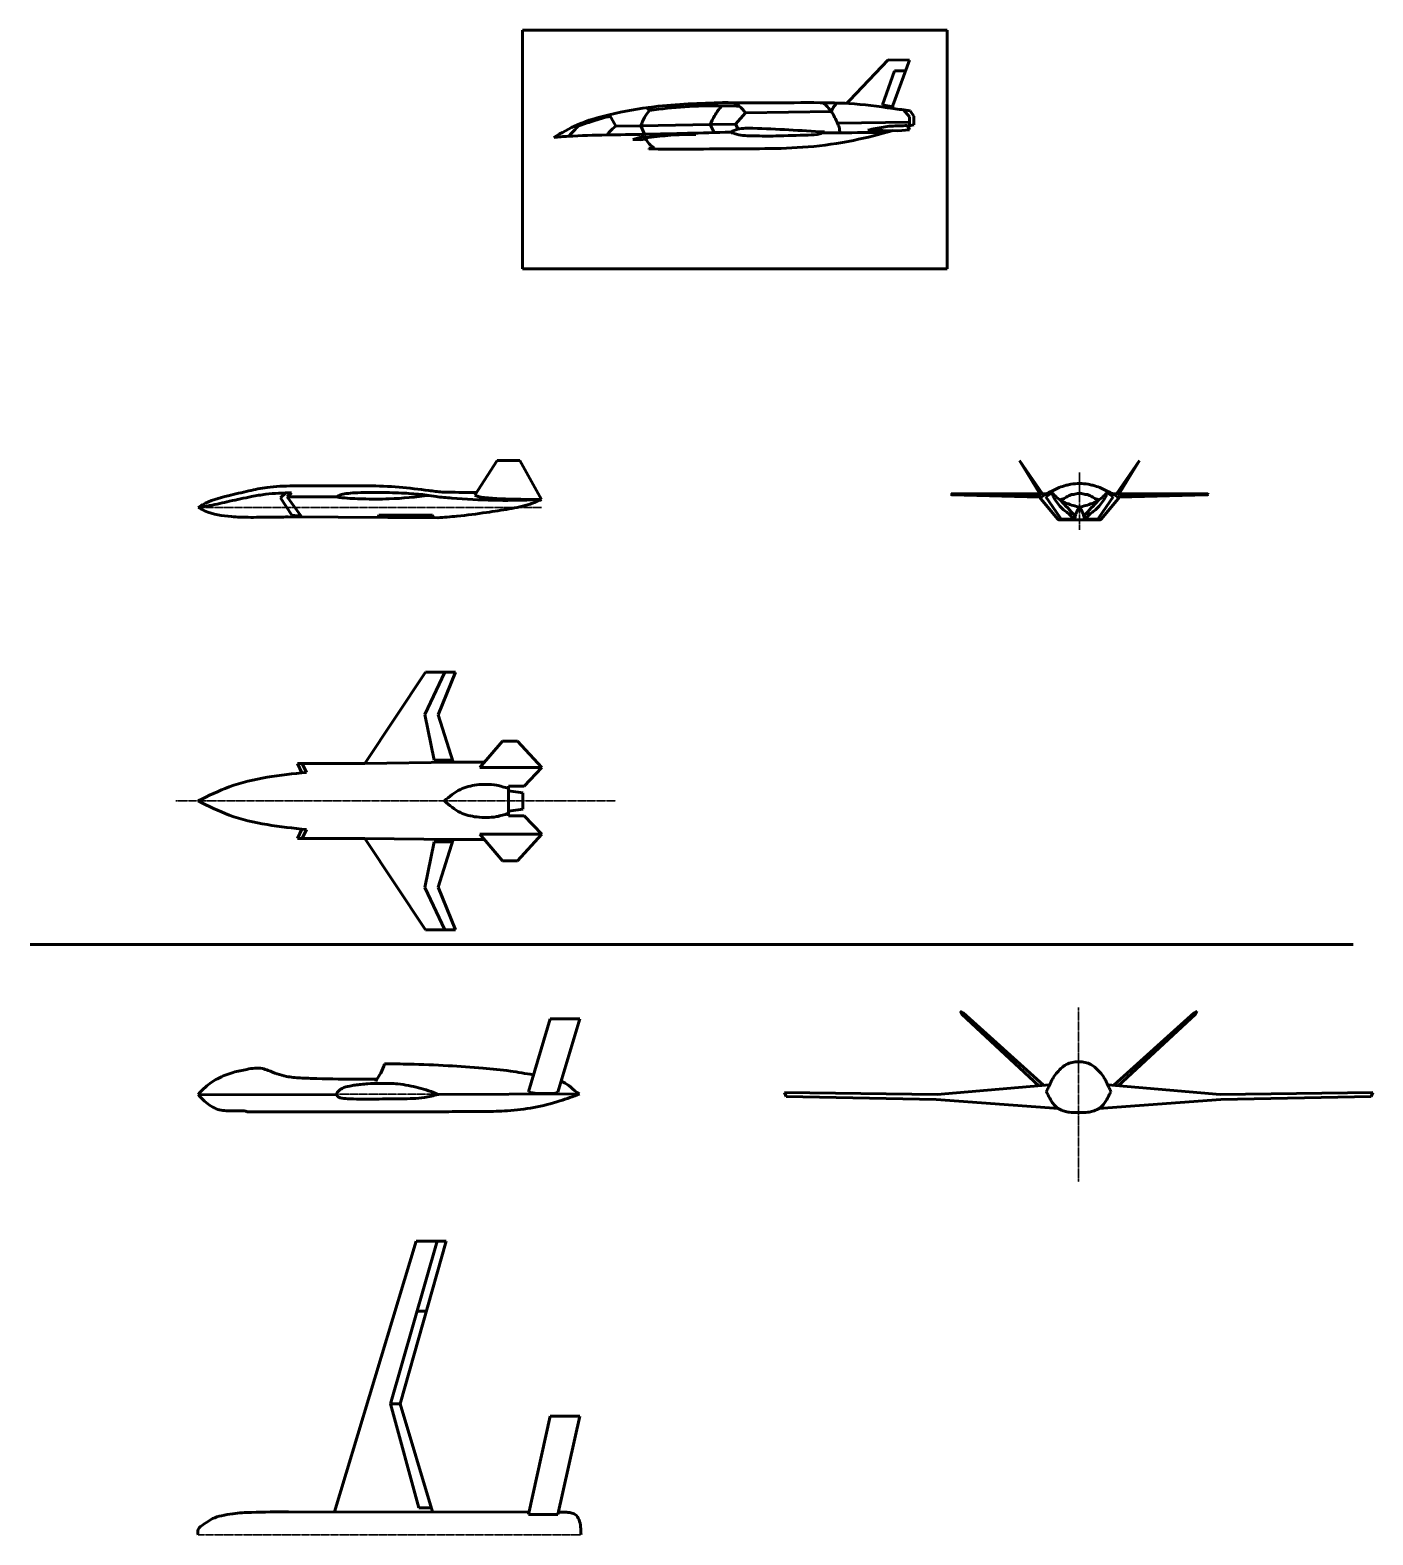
# Model space of a CAD drawing. Header units: millimetres. Extents: x 0 to 1932156, y -475559 to 1027176.
# Drawn here: x 61981 to 107730, y -23464 to 27795 of the extents above; entities that cross this region are included whole.
import ezdxf

# ---------------------------------------------------------------- set-up
doc = ezdxf.new("R2010")
doc.units = ezdxf.units.MM
doc.linetypes.add('CENTER', pattern=[2, 1.25, -0.25, 0.25, -0.25])
doc.layers.add('_axes (Оси)', color=6, linetype='CENTER', lineweight=30)
doc.layers.add('_basic (Основной)', color=4, linetype='Continuous', lineweight=60)
picture_1 = doc.add_image_def('image1.jpg', size_in_pixel=(1024, 576))

msp = doc.modelspace()

# ---------------------------------------------------------------- linework, layer by layer
at = {"layer": '_axes (Оси)', "transparency": 33554687}
for p, q in [((97734.313, 12725.638), (97734.313, 10770.429)), ((67704.313, 11537.036), (79404.331, 11537.036)), ((66943.143, 1537.036), (79966.093, 1537.036)), ((81921.302, 1537.036), (79966.093, 1537.036)), ((97704.313, -11433.128), (97704.313, -5493.693)), ((67704.313, -8463.41), (80704.299, -8444.346)), ((67704.313, -23463.857), (80752.136, -23463.857))]:
    msp.add_line(p, q, dxfattribs=at)
at = {"layer": '_basic (Основной)', "transparency": 33554687}
for p, q in [((91219.917, 26777.092), (89896.498, 25399.404)), ((91937.343, 26771.285), (91219.917, 26777.092)), ((91937.343, 26771.285), (91376.783, 25228.347)), ((91427.188, 26407.849), (91026.433, 25245.862)), ((91805.304, 26407.849), (91427.188, 26407.849)), ((89896.498, 25399.404), (89799.937, 25298.883)), ((91026.433, 25245.862), (91376.783, 25177.659)), ((91376.783, 25228.347), (91376.783, 25126.97)), ((81931.715, 24524.841), (81718.069, 24913.682)), ((86008.826, 24588.747), (86357.003, 24976.93)), ((86357.003, 24976.93), (89281.64, 25020.609)), ((89486.19, 24620.559), (91939.184, 24664.108)), ((91939.184, 24842.636), (91737.74, 25075.636)), ((91939.184, 24664.108), (91939.184, 24842.636)), ((91939.184, 24664.108), (91939.184, 24528.317)), ((92090.819, 24859.77), (91968.761, 25042.44)), ((92084.942, 24570.297), (92090.819, 24859.77)), ((80652.82, 24519.629), (80630.685, 24570.261)), ((81931.715, 24524.841), (82792.179, 24538.328)), ((82909.617, 24185.919), (82520.841, 24067.597)), ((82792.179, 24538.328), (85151.578, 24575.31)), ((82792.179, 24538.328), (82910.613, 24245.684)), ((83980.415, 24226.788), (83980.081, 24269.348)), ((85151.578, 24575.31), (86008.826, 24588.747)), ((85281.833, 24304.975), (85151.578, 24575.31)), ((86008.826, 24588.747), (86101.509, 24418.094)), ((90525.32, 24388.674), (91544.047, 24366.78)), ((91544.047, 24366.78), (91941.863, 24392.386)), ((91941.863, 24392.386), (91869.081, 24539.931)), ((82520.841, 24067.597), (82769.25, 24058.554)), ((82769.25, 24058.554), (82962.836, 24079.99)), ((83243.466, 23785.263), (83066.257, 23769.747)), ((83066.257, 23769.747), (83067.882, 23751.185)), ((77889.713, 13136.327), (77128.669, 11954.24)), ((78665.614, 13137.65), (77889.713, 13136.327)), ((79404.331, 11810.036), (78665.137, 13137.65)), ((95692.425, 13136.989), (96380.079, 12003.895)), ((95692.425, 13136.989), (96477.219, 12004.188)), ((99776.201, 13136.989), (98991.407, 12004.188)), ((99776.201, 13136.989), (99088.547, 12003.895)), ((70512.176, 11862.346), (70690.52, 12031.92)), ((70897.329, 11267.613), (70512.176, 11862.346)), ((70888.278, 12037.946), (70736.337, 11891.834)), ((70736.337, 11891.834), (71217.845, 11232.73)), ((70736.337, 11891.834), (72420.812, 11891.834)), ((70935.533, 12271.285), (72926.452, 12271.285)), ((75810.515, 11902.754), (75571.016, 11947.474)), ((96375.376, 11936.862), (93341.922, 11979.17)), ((96614.033, 12004.601), (93365.756, 11994.801)), ((93371.621, 11958.966), (96380.656, 11886.702)), ((96400.185, 11907.248), (96375.376, 11936.862)), ((96380.656, 11886.702), (96400.185, 11907.248)), ((96380.656, 11886.702), (96405.565, 11860.231)), ((96415.192, 11828.5), (96994.142, 11140.859)), ((96775.018, 12021.632), (96585.178, 11895.017)), ((96585.178, 11895.017), (97065.902, 11199.989)), ((98883.448, 11895.017), (98402.724, 11199.989)), ((99053.434, 11828.5), (98474.484, 11140.859)), ((98693.608, 12021.632), (98883.448, 11895.017)), ((98854.593, 12004.601), (102102.87, 11994.801)), ((99087.971, 11886.702), (99063.061, 11860.231)), ((99068.441, 11907.248), (99093.25, 11936.862)), ((99087.971, 11886.702), (99068.441, 11907.248)), ((102097.005, 11958.966), (99087.971, 11886.702)), ((99093.25, 11936.862), (102126.704, 11979.17)), ((102126.704, 11979.17), (102097.005, 11958.966)), ((102102.87, 11994.801), (102126.704, 11979.17)), ((67704.313, 11537.036), (67734.313, 11537.036)), ((73866.576, 11277.194), (73819.188, 11196.01)), ((75689.014, 11272.248), (73866.576, 11277.194)), ((70773.327, 11210.741), (75867.066, 11186.106)), ((71217.845, 11232.73), (70897.329, 11267.613)), ((75749.781, 11186.673), (75689.014, 11272.248)), ((97065.902, 11199.989), (97112.758, 11132.244)), ((97074.496, 11108.328), (97734.313, 11108.328)), ((97112.758, 11132.244), (97539.481, 11132.244)), ((98394.13, 11108.328), (97734.313, 11108.328)), ((98355.868, 11132.244), (97929.145, 11132.244)), ((98402.724, 11199.989), (98355.868, 11132.244)), ((73385.208, 2816.351), (75449.808, 5928.38)), ((75429.188, 4483.08), (76114.202, 5928.38)), ((75449.808, 5928.38), (76476.186, 5928.38)), ((76476.186, 5928.38), (75886.897, 4471.837)), ((75429.188, 4483.08), (75748.861, 2929.441)), ((75886.897, 4471.837), (76398.135, 2855.191)), ((77298.069, 2673.051), (78073.074, 3578.925)), ((78073.074, 3578.925), (78585.148, 3578.925)), ((78585.148, 3578.925), (79415.217, 2673.051)), ((71254.202, 2816.351), (71091.619, 2816.351)), ((71241.061, 2494.542), (71091.619, 2816.351)), ((71396.175, 2510.738), (71254.202, 2816.351)), ((71254.202, 2816.351), (73385.208, 2816.351)), ((73385.208, 2816.351), (76398.135, 2855.191)), ((75748.861, 2929.441), (76374.655, 2929.441)), ((76398.135, 2855.191), (77453.896, 2855.191)), ((79415.217, 2673.051), (77298.069, 2673.051)), ((79415.217, 2673.051), (78811.244, 2045.641)), ((78275.59, 1883.743), (78275.59, 2045.641)), ((78811.244, 2045.641), (78275.59, 2045.641)), ((78766.68, 1812.134), (78275.59, 1883.743)), ((78275.59, 1883.743), (78275.59, 1537.036)), ((78766.68, 1812.134), (78766.68, 1537.036)), ((78275.59, 1190.329), (78275.59, 1537.036)), ((78766.68, 1261.938), (78275.59, 1190.329)), ((78275.59, 1190.329), (78275.59, 1028.431)), ((78811.244, 1028.431), (78275.59, 1028.431)), ((78766.68, 1261.938), (78766.68, 1537.036)), ((79415.217, 401.022), (78811.244, 1028.431)), ((71241.061, 579.53), (71091.619, 257.722)), ((71396.175, 563.334), (71254.202, 257.722)), ((71254.202, 257.722), (71091.619, 257.722)), ((71254.202, 257.722), (73385.208, 257.722)), ((73385.208, 257.722), (75449.808, -2854.308)), ((73385.208, 257.722), (76398.135, 218.882)), ((75429.188, -1409.007), (75748.861, 144.632)), ((75748.861, 144.632), (76374.655, 144.632)), ((75886.897, -1397.764), (76398.135, 218.882)), ((76398.135, 218.882), (77453.896, 218.882)), ((77298.069, 401.022), (78073.074, -504.852)), ((79415.217, 401.022), (77298.069, 401.022)), ((78585.148, -504.852), (79415.217, 401.022)), ((78073.074, -504.852), (78585.148, -504.852)), ((75429.188, -1409.007), (76114.202, -2854.308)), ((76476.186, -2854.308), (75886.897, -1397.764)), ((75449.808, -2854.308), (76476.186, -2854.308)), ((61981.316, -3347.029), (107054.235, -3347.029)), ((93665.184, -5625.085), (93771.709, -5676.003)), ((93665.184, -5625.085), (93720.206, -5720.659)), ((101743.443, -5625.085), (101636.917, -5676.003)), ((101743.443, -5625.085), (101688.42, -5720.659)), ((78962.98, -8376.26), (79696.95, -5890.17)), ((79696.95, -5890.17), (80705.479, -5890.17)), ((80705.479, -5890.17), (79964.214, -8380.942)), ((93720.206, -5720.659), (96353.236, -8161.575)), ((93771.709, -5676.003), (96507.445, -8148.439)), ((101636.917, -5676.003), (98901.181, -8148.439)), ((101688.42, -5720.659), (99055.39, -8161.575)), ((92882.203, -8457.259), (96712.92, -8130.935)), ((102526.423, -8457.259), (98695.706, -8130.935)), ((67704.313, -8463.41), (72429.711, -8470.199)), ((75892.128, -8459.149), (80704.299, -8444.346)), ((87678.683, -8396.07), (92882.203, -8457.259)), ((87742.781, -8530.751), (87678.683, -8396.07)), ((87742.781, -8530.751), (92856.186, -8628.27)), ((92856.186, -8628.27), (97014.171, -8942.244)), ((102552.44, -8628.27), (98394.455, -8942.244)), ((107729.943, -8396.07), (102526.423, -8457.259)), ((107665.845, -8530.751), (102552.44, -8628.27)), ((107665.845, -8530.751), (107729.943, -8396.07)), ((69379.562, -9051.04), (76249.957, -9047.467)), ((72347.294, -22678.25), (75132.128, -13459.705)), ((74263.725, -19001.134), (75845.955, -13459.705)), ((76156.465, -13459.705), (74591.99, -19001.134)), ((75132.128, -13459.705), (76156.465, -13459.705)), ((75164.638, -15845.876), (75482.793, -15845.876)), ((74591.99, -19001.134), (74263.725, -19001.134)), ((74263.725, -19001.134), (75223.744, -22544.962)), ((74591.99, -19001.134), (75687.747, -22675.379)), ((78956.131, -22767.357), (79696.95, -19424.728)), ((79696.95, -19424.728), (80705.479, -19424.728)), ((79964.214, -22767.357), (80705.479, -19424.728)), ((75223.744, -22544.962), (75648.853, -22544.962)), ((70783.68, -22679.532), (78973.207, -22690.31)), ((78956.131, -22767.357), (79964.214, -22767.357)), ((80268.772, -22692.015), (79980.88, -22692.204))]:
    msp.add_line(p, q, dxfattribs=at)
for points in [[(79819.756, 24141.37), (80630.986, 24570.392), (81713.906, 24912.696), (83239.397, 25182.846), (85574.762, 25324.965)], [(85574.762, 25324.965), (87126.925, 25319.158), (88900.374, 25322.109), (89875.025, 25294.504), (91380.173, 25126.493), (91968.761, 25042.44)], [(79819.756, 24141.37), (80311.615, 24177.599), (81630.242, 24223.791), (82909.942, 24245.671), (85842.836, 24321.374)], [(83243.466, 23785.263), (83072.812, 23920.338), (82909.617, 24185.919)], [(85842.836, 24321.374), (86093.506, 24415.994), (86608.634, 24450.548), (89040.74, 24325.658)], [(85842.836, 24321.374), (86051.69, 24247.792), (86636.436, 24190.393), (87390.705, 24188.203), (88495.324, 24221.044), (88892.463, 24264.165), (89040.74, 24325.658)], [(90525.32, 24388.674), (91051.523, 24493.002), (91586.993, 24536.885), (91869.081, 24539.931)], [(96414.96, 11872.497), (96615.712, 12005.523), (96769.043, 12079.894), (97043.719, 12210.339), (97276.809, 12288.679), (97440.637, 12325.945), (97734.313, 12353.437)], [(99053.667, 11872.497), (98852.914, 12005.523), (98699.583, 12079.894), (98424.907, 12210.339), (98191.817, 12288.679), (98027.989, 12325.945), (97734.313, 12353.437)], [(67704.313, 11537.036), (67851.395, 11628.458), (68726.863, 11932.004), (69434.649, 12097.758), (70054.6, 12216.907), (70935.533, 12271.285)], [(67704.313, 11537.036), (68099.237, 11599.834), (68779.482, 11745.672), (69525.543, 11903.326), (70008.225, 11984.098), (70888.278, 12037.946)], [(72420.812, 11891.834), (72543.482, 11959.436), (72747.751, 12008.92)], [(72420.812, 11891.834), (72613.141, 11865.976), (73304.855, 11826.745), (74219.646, 11826.2), (75571.016, 11947.474)], [(72747.751, 12008.92), (73054.235, 12032.339), (73828.1, 12045.93), (74632.566, 12025), (74974.251, 12004.221), (75571.016, 11947.474)], [(72926.452, 12271.285), (73488.815, 12270.394), (74555.199, 12224.301), (75567.762, 12110.53), (76020.874, 12055.574)], [(79404.331, 11810.036), (79062.55, 11794.305), (77767.246, 11780.157), (76353.174, 11853.237), (75810.515, 11902.754)], [(75867.066, 11186.106), (76524.432, 11236.277), (77533.552, 11364.084), (78305.098, 11485.14), (79013.753, 11648.757), (79404.331, 11810.036)], [(76020.874, 12055.574), (76207.725, 12052.49), (77209.058, 12049.539)], [(77128.669, 11954.24), (77249.271, 11908.166), (77452.109, 11871.781), (78006.015, 11830.199), (79404.331, 11810.036)], [(96414.96, 11872.497), (96406.713, 11862.782), (96404.4, 11847.76), (96415.192, 11828.5)], [(97539.481, 11132.244), (97448.337, 11233.639), (97358.504, 11326.039), (97234.574, 11422.371), (97069.259, 11579.335), (96925.002, 11761.514), (96850.755, 11898.914), (96807.478, 11988.693), (96777.315, 12019.493), (96760.267, 12039.808), (96756.988, 12058.156), (96769.043, 12079.894)], [(97734.313, 11537.036), (97520.209, 11601.362), (97097.027, 11773.574), (96769.043, 12079.894)], [(97100.193, 11771.552), (97101.156, 11792.606), (97114.161, 11804.345), (97159.469, 11820.696), (97209.811, 11837.886), (97283.646, 11880.232), (97437.761, 11966.724), (97456.22, 11975.109), (97514.533, 11981.398), (97574.524, 11983.494), (97663.881, 12008.231), (97694.725, 12013.852), (97716.959, 12019.302), (97734.313, 12019.302)], [(97734.313, 11537.036), (97948.417, 11601.362), (98371.599, 11773.574), (98699.583, 12079.894)], [(98368.433, 11771.552), (98367.47, 11792.606), (98354.465, 11804.345), (98309.157, 11820.696), (98258.815, 11837.886), (98184.98, 11880.232), (98030.865, 11966.724), (98012.406, 11975.109), (97954.093, 11981.398), (97894.102, 11983.494), (97804.745, 12008.231), (97773.901, 12013.852), (97751.667, 12019.302), (97734.313, 12019.302)], [(97929.145, 11132.244), (98020.289, 11233.639), (98110.122, 11326.039), (98234.052, 11422.371), (98399.367, 11579.335), (98543.625, 11761.514), (98617.871, 11898.914), (98661.148, 11988.693), (98691.311, 12019.493), (98708.36, 12039.808), (98711.638, 12058.156), (98699.583, 12079.894)], [(99053.667, 11872.497), (99061.913, 11862.782), (99064.226, 11847.76), (99053.434, 11828.5)], [(67704.313, 11537.036), (67926.611, 11423.514), (68845.539, 11222.283), (69407.516, 11198.878), (70160.524, 11203.911), (70773.327, 11210.741)], [(97114.424, 11739.43), (97105.493, 11753.258), (97100.193, 11771.552)], [(97587.616, 11240.584), (97453.845, 11388.243), (97212.257, 11642.654), (97114.424, 11739.43)], [(97734.313, 11537.036), (97700.272, 11496.197), (97623.216, 11342.814), (97587.616, 11240.584), (97570.349, 11108.328)], [(97734.313, 11537.036), (97768.354, 11496.197), (97845.411, 11342.814), (97881.01, 11240.584), (97898.277, 11108.328)], [(97881.01, 11240.584), (98014.782, 11388.243), (98256.369, 11642.654), (98354.202, 11739.43)], [(98354.202, 11739.43), (98363.134, 11753.258), (98368.433, 11771.552)], [(96994.142, 11140.859), (97011.303, 11126.151), (97043.481, 11112.203), (97074.496, 11108.328)], [(98474.484, 11140.859), (98457.323, 11126.151), (98425.145, 11112.203), (98394.13, 11108.328)], [(67704.313, 1537.036), (68768.154, 2018.114), (71396.175, 2510.738)], [(76096.724, 1537.036), (76641.93, 1930.037), (77197.132, 2083.052), (77872.269, 2071.06), (78275.59, 1964.692)], [(67704.313, 1537.036), (68768.154, 1055.958), (71396.175, 563.334)], [(76096.724, 1537.036), (76641.93, 1144.036), (77197.132, 991.02), (77872.269, 1003.012), (78275.59, 1109.38)], [(67704.313, -8463.41), (67953.38, -8208.472), (68367.414, -7925.036), (68903.712, -7710.245), (69369.709, -7605.86), (69898.477, -7577.495), (70089.294, -7641.732), (70712.633, -7846.486), (71182.647, -7896.67)], [(73754.893, -8022.643), (73799.029, -7944.829), (73925.862, -7730.273), (74061.37, -7415.122)], [(74061.37, -7415.122), (74899.716, -7428.729), (76222.482, -7480.571), (77406.657, -7564.826), (78343.616, -7665.269), (79115.965, -7791.701)], [(97704.313, -7343.056), (97540.145, -7357.736), (97331.24, -7419.717), (97150.079, -7535.525), (96972.183, -7708.42), (96839.577, -7890.085), (96764.501, -8023.834), (96673.105, -8219.565), (96607.822, -8367.994)], [(97704.313, -7343.056), (97868.481, -7357.736), (98077.386, -7419.717), (98258.547, -7535.525), (98436.443, -7708.42), (98569.05, -7890.085), (98644.125, -8023.834), (98735.521, -8219.565), (98800.804, -8367.994)], [(71182.647, -7896.67), (71749.089, -7922.281), (73202.742, -7938.387), (73799.029, -7944.829)], [(72429.711, -8470.199), (72439.478, -8409.984), (72506.22, -8324.606), (72614.342, -8252.568), (72873.301, -8173.86), (73054.839, -8143.178), (73255.065, -8119.165), (73489.959, -8094.282), (73825.271, -8090.013), (74239.605, -8085.744), (74511.753, -8099.305), (74873.08, -8159.221), (75215.799, -8229.864), (75892.128, -8459.149)], [(80704.299, -8444.346), (80588.076, -8372.818), (80335.91, -8158.386), (80073.953, -8012.203)], [(67704.313, -8463.41), (67875.39, -8639.578), (68093.474, -8824.94), (68317.673, -8947.156), (68552.063, -9008.264), (68664.163, -9014.375), (68894.476, -9016.412), (69226.699, -9018.449), (69324.531, -9028.634), (69379.562, -9051.04)], [(72429.711, -8470.199), (72460.077, -8526.122), (72547.381, -8572.791), (72795.081, -8607.286), (73207.236, -8617.431), (73769.636, -8617.431), (74634.967, -8607.261), (75415.002, -8564.662), (75892.128, -8459.149)], [(76249.957, -9047.467), (77119.562, -9041.365), (77861.933, -9034.77), (78242.374, -9014.901), (79143.117, -8906.086), (80034.516, -8681.76), (80704.299, -8444.346)], [(79964.214, -8380.942), (79916.857, -8411.18), (79831.351, -8425.641), (79655.077, -8426.956), (79418.292, -8426.956), (79249.911, -8424.326), (78962.98, -8376.26)], [(96607.822, -8367.994), (96681.503, -8515.187), (96762.796, -8668.419), (96857.544, -8804.594), (96952.215, -8897.151), (97029.392, -8951.656), (97225.937, -9031.872), (97385.436, -9065.81), (97704.313, -9079.179)], [(98800.804, -8367.994), (98727.123, -8515.187), (98645.83, -8668.419), (98551.082, -8804.594), (98456.411, -8897.151), (98379.234, -8951.656), (98182.689, -9031.872), (98023.19, -9065.81), (97704.313, -9079.179)], [(67704.313, -23463.857), (67704.313, -23281.58), (67914.418, -23091.957), (68198.678, -22910.581), (68503.537, -22811.648), (68886.67, -22741.571), (69525.225, -22696.226), (70783.68, -22679.532)], [(80268.772, -22692.015), (80404.588, -22710.153), (80549.172, -22767.332), (80682.358, -22949.531), (80735.433, -23186.867), (80752.136, -23463.857)]]:
    msp.add_spline(points, degree=3, dxfattribs=at)
for points, knots in [([(82792.179, 24538.328), (82829.491, 24632.726), (82902.842, 24818.304), (83050.269, 25025.175), (83150.599, 25137.568), (83186.463, 25176.463)], [0, 0, 0, 0, 303.53139712, 596.71935794, 755.458970012, 755.458970012, 755.458970012, 755.458970012]), ([(83083.996, 25060.09), (83068.818, 25072.442), (83032.158, 25102.276), (82995.056, 25131.554), (82973.236, 25148.61)], [0, 0, 0, 0, 58.706714644, 141.79175252, 141.79175252, 141.79175252, 141.79175252]), ([(86137.63, 25207.982), (85935.539, 25211.335), (85319.919, 25221.548), (84298.364, 25205.615), (83485.611, 25109.725), (83083.996, 25060.09)], [0, 0, 0, 0, 606.432370556, 1847.341013731, 3060.532968425, 3060.532968425, 3060.532968425, 3060.532968425]), ([(85151.578, 24575.31), (85197.457, 24678.282), (85300.385, 24909.296), (85457.604, 25107.266), (85546.694, 25215.807)], [0, 0, 0, 0, 336.815072317, 755.635816948, 755.635816948, 755.635816948, 755.635816948]), ([(86357.003, 24976.93), (86287.564, 25058.34), (86175.112, 25190.176), (86033.667, 25287.457), (85977.727, 25322.477)], [0, 0, 0, 0, 318.606121294, 515.958694985, 515.958694985, 515.958694985, 515.958694985]), ([(89572.646, 24296.017), (89567.039, 24359.845), (89553.081, 24472.86), (89443.727, 24712.926), (89310.96, 25028.334), (89105.708, 25229.324), (89000.861, 25321.305)], [50.971770044, 50.971770044, 50.971770044, 50.971770044, 241.393678725, 391.388349018, 838.417587007, 1251.738473157, 1251.738473157, 1251.738473157, 1251.738473157]), ([(89281.64, 25020.609), (89307.65, 25080.077), (89355.415, 25189.287), (89437.128, 25274.787), (89476.082, 25312.517)], [0, 0, 0, 0, 192.691142756, 353.866550288, 353.866550288, 353.866550288, 353.866550288]), ([(80652.82, 24519.629), (80817.92, 24580.213), (81176.8, 24711.906), (81545.829, 24811.427), (81745.579, 24863.613)], [0, 0, 0, 0, 527.312302881, 1146.229183356, 1146.229183356, 1146.229183356, 1146.229183356]), ([(80331.057, 24178.823), (80367.493, 24218.533), (80473.331, 24333.464), (80581.779, 24445.946), (80652.82, 24519.629)], [47.562741321, 47.562741321, 47.562741321, 47.562741321, 209.237400486, 516.278314829, 516.278314829, 516.278314829, 516.278314829]), ([(81639.867, 24223.968), (81666.963, 24260.779), (81752.973, 24371.246), (81859.73, 24462.984), (81931.715, 24524.841)], [98.038004485, 98.038004485, 98.038004485, 98.038004485, 234.940875502, 518.349721731, 518.349721731, 518.349721731, 518.349721731]), ([(82936.917, 24130.221), (83007.523, 24136.582), (83328.818, 24165.725), (83901.568, 24236.417), (84407.454, 24241.074), (84661.408, 24243.411)], [19.965316326, 19.965316326, 19.965316326, 19.965316326, 232.654642251, 987.852651806, 1749.114527542, 1749.114527542, 1749.114527542, 1749.114527542]), ([(83066.257, 23751.185), (83344.06, 23745.027), (84168.748, 23726.745), (85974.592, 23771.379), (88031.418, 23722.972), (89984.775, 24000.424), (90937.909, 24246.764), (91382.354, 24370.255)], [0, 0, 0, 0, 833.499817721, 2474.328090222, 5419.825167314, 6990.242896936, 8373.259182018, 8373.259182018, 8373.259182018, 8373.259182018]), ([(88970.434, 24293.868), (89168.37, 24294.004), (89910.064, 24296.218), (90651.681, 24309.283), (91195.386, 24318.86)], [3109.274466577, 3109.274466577, 3109.274466577, 3109.274466577, 3703.085657485, 5334.402052285, 5334.402052285, 5334.402052285, 5334.402052285])]:
    msp.add_open_spline(points, degree=3, knots=knots, dxfattribs=at)
for points in [[(85861.145, 24296.149), (85876.804, 24296.163), (85892.463, 24296.177), (85908.121, 24296.191)], [(91882.807, 24512.107), (91950.193, 24531.468), (92017.568, 24550.882), (92084.942, 24570.297)]]:
    msp.add_open_spline(points, degree=3, dxfattribs=at)

# ---------------------------------------------------------------- pictures from other files: only their frames are drawn
image = msp.add_image(picture_1, insert=(78762.538, 19661.479), size_in_units=(14459.8, 8133.638), dxfattribs=at)
image.dxf.flags = 7

doc.saveas('drawing.dxf')
